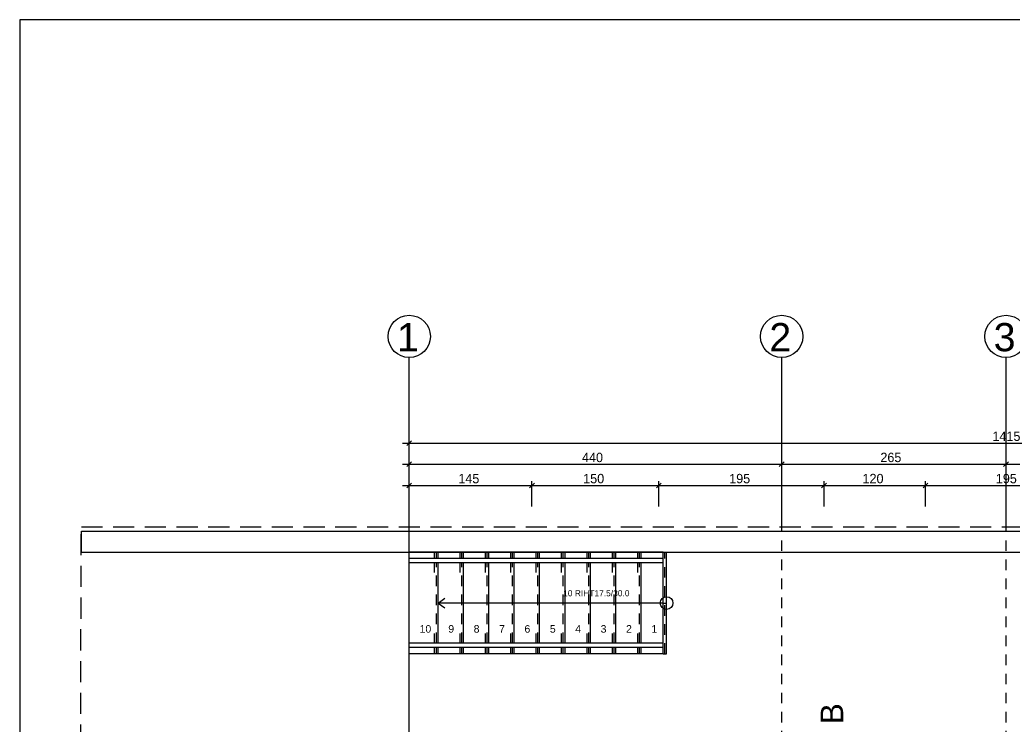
# Model space of a CAD drawing. Header units: metres. Extents: x -220 to 294, y -29 to 18.
# Drawn here: x -117.78 to -106.04, y 9.66 to 18 of the extents above; entities that cross this region are included whole.
import ezdxf

# ---------------------------------------------------------------- set-up
doc = ezdxf.new("R2010")
doc.units = ezdxf.units.M
doc.header["$MEASUREMENT"] = 0
doc.linetypes.add('DASHED2', pattern=[0.375, 0.25, -0.125])
doc.linetypes.add('HIDDEN2', pattern=[0.1875, 0.125, -0.0625])
for name, color, linetype in [('Aks', 7, 'Continuous'), ('Cizgi', 7, 'Continuous'), ('Duvar', 7, 'Continuous'), ('Merdiven', 7, 'Continuous'), ('Olculendirme', 7, 'Continuous'), ('Standart', 7, 'Continuous')]:
    doc.layers.add(name, color=color, linetype=linetype)
doc.styles.add('arial_1_18', font='arial.ttf', dxfattribs={"height": 0.2})
doc.styles.add('comic sans ms_1_18', font='comic.ttf', dxfattribs={"height": 0.2})

msp = doc.modelspace()

# ---------------------------------------------------------------- linework, layer by layer
at = {"layer": 'Aks', "color": 248, "linetype": 'Continuous', "lineweight": -3}
for points in [[(-113.183, 12.01), (-113.183, 14.01)], [(-108.783, 12.01), (-108.783, 14.01)], [(-106.133, 12.01), (-106.133, 14.01)]]:
    msp.add_lwpolyline(points, dxfattribs=at)
at = {"layer": 'Aks', "color": 248, "linetype": 'HIDDEN2', "lineweight": -3}
for points in [[(-113.183, -3.575), (-113.183, 12.01)], [(-108.783, -3.575), (-108.783, 12.01)], [(-106.133, -3.575), (-106.133, 12.01)]]:
    msp.add_lwpolyline(points, dxfattribs=at)
at = {"layer": 'Aks', "color": 115, "linetype": 'Continuous', "lineweight": -3}
for centre in [(-113.183, 14.26), (-108.783, 14.26), (-106.133, 14.26)]:
    msp.add_circle(centre, 0.25, dxfattribs=at)
at = {"layer": 'Cizgi', "color": 216, "linetype": 'Continuous', "lineweight": -3}
for points in [[(-117.783, 18), (-117.783, -12)], [(-91.183, 18), (-117.783, 18)]]:
    msp.add_lwpolyline(points, dxfattribs=at)
at = {"layer": 'Cizgi', "color": 1, "linetype": 'DASHED2', "lineweight": -3}
for points in [[(-117.11, -3.7), (-117.057, 12.01)], [(-117.057, 12.01), (-94.49, 12.01)]]:
    msp.add_lwpolyline(points, dxfattribs=at)
at = {"layer": 'Cizgi', "color": 95, "linetype": 'Continuous', "lineweight": -3}
msp.add_lwpolyline([(-113.183, 8.5), (-113.183, 11.96)], dxfattribs=at)
at = {"layer": 'Duvar', "color": 166, "linetype": 'Continuous', "lineweight": -3}
for points in [[(-117.057, 11.71), (-117.057, 11.96)], [(-117.057, 11.96), (-113.183, 11.96)], [(-113.183, 11.96), (-99.034, 11.96)], [(-117.057, 11.71), (-113.183, 11.71)], [(-113.183, 11.71), (-99.034, 11.71)]]:
    msp.add_lwpolyline(points, dxfattribs=at)
at = {"layer": 'Merdiven', "color": 59, "linetype": 'Continuous', "lineweight": -3}
for points in [[(-113.183, 11.635), (-113.183, 11.71)], [(-110.183, 11.71), (-113.183, 11.71)], [(-110.183, 11.635), (-113.183, 11.635)], [(-113.183, 11.585), (-113.183, 11.635)], [(-113.183, 11.585), (-113.183, 11.635)], [(-110.183, 11.635), (-110.183, 11.71)], [(-110.183, 11.585), (-110.183, 11.635)], [(-110.183, 11.585), (-110.183, 11.635)], [(-110.183, 11.585), (-113.183, 11.585)], [(-113.183, 10.635), (-113.183, 11.585)], [(-110.183, 10.635), (-110.183, 11.585)], [(-110.183, 10.635), (-113.183, 10.635)], [(-113.183, 10.585), (-113.183, 10.635)], [(-113.183, 10.585), (-113.183, 10.635)], [(-110.183, 10.585), (-113.183, 10.585)], [(-113.183, 10.51), (-113.183, 10.585)], [(-110.183, 10.585), (-110.183, 10.635)], [(-110.183, 10.585), (-110.183, 10.635)], [(-110.183, 10.51), (-110.183, 10.585)], [(-110.183, 10.51), (-113.183, 10.51)]]:
    msp.add_lwpolyline(points, dxfattribs=at)
at = {"layer": 'Merdiven', "color": 38, "linetype": 'HIDDEN2', "lineweight": -3}
for points in [[(-112.883, 11.635), (-112.883, 11.71)], [(-112.863, 11.635), (-112.863, 11.71)], [(-112.583, 11.635), (-112.583, 11.71)], [(-112.563, 11.635), (-112.563, 11.71)], [(-112.283, 11.635), (-112.283, 11.71)], [(-112.263, 11.635), (-112.263, 11.71)], [(-111.983, 11.635), (-111.983, 11.71)], [(-111.963, 11.635), (-111.963, 11.71)], [(-111.683, 11.635), (-111.683, 11.71)], [(-111.663, 11.635), (-111.663, 11.71)], [(-111.383, 11.635), (-111.383, 11.71)], [(-111.363, 11.635), (-111.363, 11.71)], [(-111.083, 11.635), (-111.083, 11.71)], [(-111.063, 11.635), (-111.063, 11.71)], [(-110.783, 11.635), (-110.783, 11.71)], [(-110.763, 11.635), (-110.763, 11.71)], [(-110.483, 11.635), (-110.483, 11.71)], [(-110.463, 11.635), (-110.463, 11.71)], [(-110.183, 11.635), (-110.183, 11.71)], [(-110.183, 11.585), (-110.183, 11.635)], [(-110.163, 10.51), (-110.163, 11.71)], [(-112.883, 11.47), (-112.883, 11.585)], [(-112.863, 10.635), (-112.863, 11.585)], [(-112.583, 11.47), (-112.583, 11.585)], [(-112.563, 10.635), (-112.563, 11.585)], [(-112.283, 11.47), (-112.283, 11.585)], [(-112.263, 10.635), (-112.263, 11.585)], [(-111.983, 11.47), (-111.983, 11.585)], [(-111.963, 10.635), (-111.963, 11.585)], [(-111.683, 11.47), (-111.683, 11.585)], [(-111.663, 10.635), (-111.663, 11.585)], [(-111.383, 11.47), (-111.383, 11.585)], [(-111.363, 10.635), (-111.363, 11.585)], [(-111.083, 11.47), (-111.083, 11.585)], [(-111.063, 10.635), (-111.063, 11.585)], [(-110.783, 11.47), (-110.783, 11.585)], [(-110.763, 10.635), (-110.763, 11.585)], [(-110.483, 11.47), (-110.483, 11.585)], [(-110.463, 10.635), (-110.463, 11.585)], [(-110.183, 11.47), (-110.183, 11.585)], [(-112.883, 10.635), (-112.883, 10.75)], [(-112.583, 10.635), (-112.583, 10.75)], [(-112.283, 10.635), (-112.283, 10.75)], [(-111.983, 10.635), (-111.983, 10.75)], [(-111.683, 10.635), (-111.683, 10.75)], [(-111.383, 10.635), (-111.383, 10.75)], [(-111.083, 10.635), (-111.083, 10.75)], [(-110.783, 10.635), (-110.783, 10.75)], [(-110.483, 10.635), (-110.483, 10.75)], [(-110.183, 10.635), (-110.183, 10.75)], [(-112.883, 10.51), (-112.883, 10.585)], [(-112.863, 10.51), (-112.863, 10.585)], [(-112.583, 10.51), (-112.583, 10.585)], [(-112.563, 10.51), (-112.563, 10.585)], [(-112.283, 10.51), (-112.283, 10.585)], [(-112.263, 10.51), (-112.263, 10.585)], [(-111.983, 10.51), (-111.983, 10.585)], [(-111.963, 10.51), (-111.963, 10.585)], [(-111.683, 10.51), (-111.683, 10.585)], [(-111.663, 10.51), (-111.663, 10.585)], [(-111.383, 10.51), (-111.383, 10.585)], [(-111.363, 10.51), (-111.363, 10.585)], [(-111.083, 10.51), (-111.083, 10.585)], [(-111.063, 10.51), (-111.063, 10.585)], [(-110.783, 10.51), (-110.783, 10.585)], [(-110.763, 10.51), (-110.763, 10.585)], [(-110.483, 10.51), (-110.483, 10.585)], [(-110.463, 10.51), (-110.463, 10.585)], [(-110.183, 10.51), (-110.183, 10.585)]]:
    msp.add_lwpolyline(points, dxfattribs=at)
at = {"layer": 'Merdiven', "color": 38, "linetype": 'Continuous', "lineweight": -3}
for points in [[(-112.843, 11.635), (-112.843, 11.71)], [(-112.543, 11.635), (-112.543, 11.71)], [(-112.243, 11.635), (-112.243, 11.71)], [(-111.943, 11.635), (-111.943, 11.71)], [(-111.643, 11.635), (-111.643, 11.71)], [(-111.343, 11.635), (-111.343, 11.71)], [(-111.043, 11.635), (-111.043, 11.71)], [(-110.743, 11.635), (-110.743, 11.71)], [(-110.443, 11.635), (-110.443, 11.71)], [(-110.183, 11.71), (-110.143, 11.71)], [(-110.143, 10.51), (-110.143, 11.71)], [(-112.843, 10.635), (-112.843, 11.585)], [(-112.543, 10.635), (-112.543, 11.585)], [(-112.243, 10.635), (-112.243, 11.585)], [(-111.943, 10.635), (-111.943, 11.585)], [(-111.643, 10.635), (-111.643, 11.585)], [(-111.343, 10.635), (-111.343, 11.585)], [(-111.043, 10.635), (-111.043, 11.585)], [(-110.743, 10.635), (-110.743, 11.585)], [(-110.443, 10.635), (-110.443, 11.585)], [(-112.843, 11.11), (-112.761, 11.167)], [(-110.183, 11.11), (-112.843, 11.11)], [(-112.843, 11.11), (-112.761, 11.053)], [(-110.183, 11.11), (-110.143, 11.11)], [(-112.843, 10.51), (-112.843, 10.585)], [(-112.543, 10.51), (-112.543, 10.585)], [(-112.243, 10.51), (-112.243, 10.585)], [(-111.943, 10.51), (-111.943, 10.585)], [(-111.643, 10.51), (-111.643, 10.585)], [(-111.343, 10.51), (-111.343, 10.585)], [(-111.043, 10.51), (-111.043, 10.585)], [(-110.743, 10.51), (-110.743, 10.585)], [(-110.443, 10.51), (-110.443, 10.585)], [(-110.183, 10.51), (-110.143, 10.51)]]:
    msp.add_lwpolyline(points, dxfattribs=at)
msp.add_circle((-110.143, 11.11), 0.075, dxfattribs=at)
at = {"layer": 'Olculendirme', "color": 47, "linetype": 'Continuous', "lineweight": -3}
for points in [[(-113.183, 12.95), (-113.183, 13.05)], [(-113.263, 13), (-98.954, 13)], [(-113.183, 12.5), (-113.183, 13)], [(-113.263, 12.75), (-98.954, 12.75)], [(-113.183, 12.7), (-113.183, 12.8)], [(-108.783, 12.7), (-108.783, 12.8)], [(-106.133, 12.7), (-106.133, 12.8)], [(-113.263, 12.5), (-98.954, 12.5)], [(-113.183, 12.25), (-113.183, 12.55)], [(-111.733, 12.25), (-111.733, 12.55)], [(-110.233, 12.25), (-110.233, 12.55)], [(-108.283, 12.25), (-108.283, 12.55)], [(-107.083, 12.25), (-107.083, 12.55)]]:
    msp.add_lwpolyline(points, dxfattribs=at)
at = {"layer": 'Olculendirme', "color": 59, "linetype": 'Continuous', "lineweight": -3}
for points in [[(-113.155, 13.028), (-113.211, 12.972)], [(-113.155, 12.778), (-113.211, 12.722)], [(-108.755, 12.778), (-108.811, 12.722)], [(-106.105, 12.778), (-106.161, 12.722)], [(-113.155, 12.528), (-113.211, 12.472)], [(-111.705, 12.528), (-111.761, 12.472)], [(-110.205, 12.528), (-110.261, 12.472)], [(-108.255, 12.528), (-108.311, 12.472)], [(-107.055, 12.528), (-107.111, 12.472)]]:
    msp.add_lwpolyline(points, dxfattribs=at)

# ---------------------------------------------------------------- texts
at = {"layer": 'Aks', "color": 19, "linetype": 'Continuous', "lineweight": -3, "style": 'arial_1_18'}
for s, p in [('1', (-113.329, 14.085)), ('2', (-108.929, 14.085)), ('3', (-106.279, 14.085))]:
    msp.add_text(s, height=0.333, dxfattribs=at).set_placement(p)
at = {"layer": 'Merdiven', "color": 59, "linetype": 'Continuous', "lineweight": -3, "style": 'arial_1_18'}
msp.add_text('10 RIHT17.5/30.0', height=0.07111, rotation=360, dxfattribs=at).set_placement((-111.365, 11.19))
at = {"layer": 'Merdiven', "color": 38, "linetype": 'Continuous', "lineweight": -3, "style": 'arial_1_18'}
for s, p in [('10', (-113.061, 10.76)), ('9', (-112.722, 10.76)), ('8', (-112.422, 10.76)), ('7', (-112.122, 10.76)), ('6', (-111.822, 10.76)), ('5', (-111.522, 10.76)), ('4', (-111.222, 10.76)), ('3', (-110.922, 10.76)), ('2', (-110.622, 10.76)), ('1', (-110.322, 10.76))]:
    msp.add_text(s, height=0.0889, dxfattribs=at).set_placement(p)
at = {"layer": 'Olculendirme', "color": 19, "linetype": 'Continuous', "lineweight": -3, "style": 'comic sans ms_1_18'}
for s, p in [('1415', (-106.293, 13.025)), ('440', (-111.142, 12.775)), ('265', (-107.617, 12.775)), ('145', (-112.603, 12.525)), ('150', (-111.128, 12.525)), ('195', (-109.403, 12.525)), ('120', (-107.828, 12.525)), ('195', (-106.253, 12.525))]:
    msp.add_text(s, height=0.1111, dxfattribs=at).set_placement(p)
at = {"layer": 'Standart', "color": 19, "linetype": 'Continuous', "lineweight": -3, "style": 'arial_1_18'}
msp.add_text('B', height=0.267, rotation=90, dxfattribs=at).set_placement((-108.056, 9.678))

doc.saveas('drawing.dxf')
